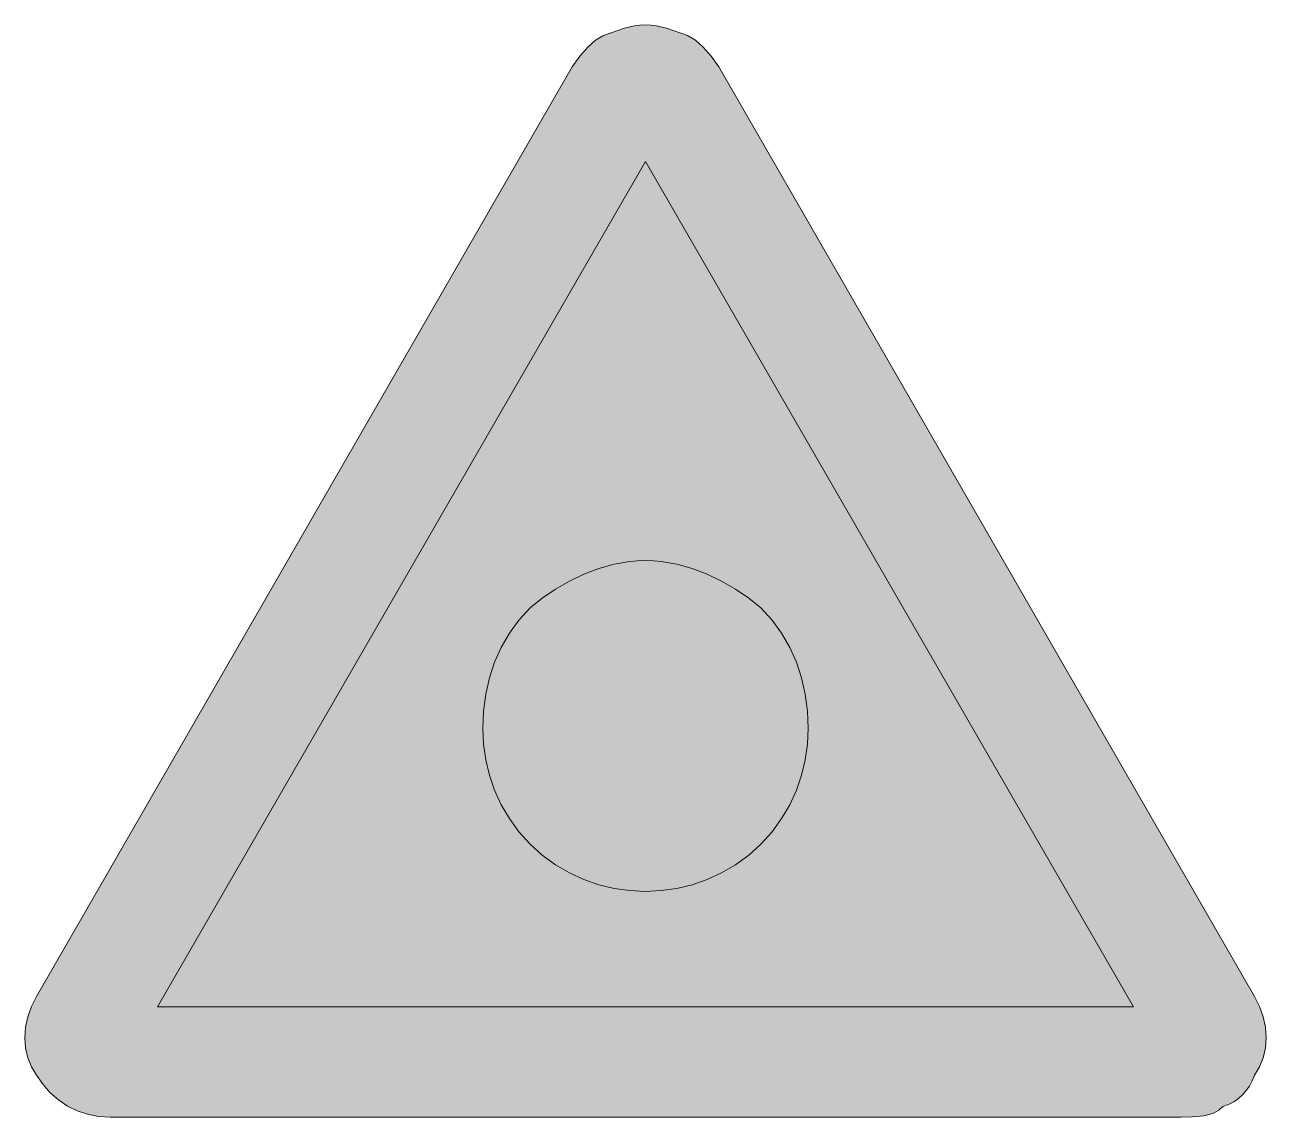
# Model space of a CAD drawing. Header units: metres. Extents: x 128 to 412, y 11 to 260.
import ezdxf

# ---------------------------------------------------------------- set-up
doc = ezdxf.new("R2010")
doc.units = ezdxf.units.M
for name, color, linetype, true_color in [('FILL_BLACK_000000', 7, 'Continuous', 0x000000), ('FILL_RED_FF0000', 7, 'Continuous', 0xff0000), ('FILL_WHITE_FFFFFF', 7, 'Continuous', 0xffffff)]:
    doc.layers.add(name, color=color, linetype=linetype, true_color=true_color)

msp = doc.modelspace()

# ---------------------------------------------------------------- hatches: boundary and pattern name
at = {"layer": 'FILL_BLACK_000000', "true_color": 0x000000}
h = msp.add_hatch(color=7, dxfattribs=at)
h.dxf.hatch_style = 1
h.paths.add_polyline_path([(306.64, 95.76), (306.13, 92.2), (305.29, 88.69), (304.11, 85.26), (302.59, 81.95), (300.73, 78.77), (298.54, 75.77), (296.01, 72.96), (293.2, 70.43), (290.2, 68.23), (287.02, 66.38), (283.71, 64.86), (280.28, 63.68), (276.77, 62.83), (273.21, 62.33), (269.61, 62.16), (266.01, 62.33), (262.45, 62.83), (258.94, 63.68), (255.51, 64.86), (252.2, 66.38), (249.02, 68.23), (246.02, 70.43), (243.21, 72.96), (240.68, 75.77), (238.48, 78.77), (236.63, 81.95), (235.11, 85.26), (233.93, 88.69), (233.08, 92.2), (232.58, 95.76), (232.41, 99.36), (232.58, 103.35), (233.08, 107.22), (233.93, 110.94), (235.11, 114.51), (236.63, 117.91), (238.48, 121.13), (240.68, 124.15), (243.21, 126.96), (246.02, 129.15), (249.02, 131.18), (252.2, 133.01), (255.51, 134.61), (258.94, 135.92), (262.45, 136.92), (266.01, 137.54), (267.81, 137.7), (269.61, 137.76), (271.41, 137.7), (273.21, 137.54), (276.77, 136.92), (280.28, 135.92), (283.71, 134.61), (287.02, 133.01), (290.2, 131.18), (293.2, 129.15), (296.01, 126.96), (298.54, 124.15), (300.73, 121.13), (302.59, 117.91), (304.11, 114.51), (305.29, 110.94), (306.13, 107.22), (306.64, 103.35), (306.81, 99.36), (306.64, 95.76)])
at = {"layer": 'FILL_RED_FF0000', "true_color": 0xff0000}
h = msp.add_hatch(color=7, dxfattribs=at)
h.dxf.hatch_style = 1
h.paths.add_polyline_path([(252.81, 250.56), (254.61, 253.03), (256.41, 255.06), (258.21, 256.63), (260.01, 257.76), (264.81, 259.41), (267.1, 259.95), (268.31, 260.11), (269.61, 260.16), (270.91, 260.11), (272.12, 259.95), (274.41, 259.41), (279.21, 257.76), (281.01, 256.63), (282.81, 255.06), (284.61, 253.03), (286.41, 250.56), (408.81, 38.16), (409.99, 35.86), (410.83, 33.49), (411.34, 31.09), (411.51, 28.71), (411.34, 26.38), (410.83, 24.15), (409.99, 22.07), (408.81, 20.16), (408.3, 18.87), (407.68, 17.68), (406.95, 16.62), (406.11, 15.66), (405.15, 14.82), (404.08, 14.08), (402.9, 13.47), (401.61, 12.96), (400.66, 12.17), (399.6, 11.57), (398.47, 11.15), (397.26, 10.86), (394.69, 10.6), (392.01, 10.56), (147.21, 10.56), (144.57, 10.73), (142.05, 11.22), (139.68, 12.02), (137.46, 13.11), (135.41, 14.49), (133.54, 16.13), (131.87, 18.02), (130.41, 20.16), (129.23, 22.07), (128.38, 24.15), (127.88, 26.38), (127.71, 28.71), (127.88, 31.09), (128.38, 33.49), (129.23, 35.86), (130.41, 38.16), (252.81, 250.56)])
at = {"layer": 'FILL_WHITE_FFFFFF', "true_color": 0xffffff}
h = msp.add_hatch(color=7, dxfattribs=at)
h.dxf.hatch_style = 1
h.paths.add_polyline_path([(158.01, 35.76), (269.61, 228.96), (381.21, 35.76), (158.01, 35.76)])

# ---------------------------------------------------------------- linework, layer by layer
at = {"layer": 'FILL_BLACK_000000', "lineweight": 0, "true_color": 0x000000}
msp.add_lwpolyline([(306.64, 95.76), (306.13, 92.2), (305.29, 88.69), (304.11, 85.26), (302.59, 81.95), (300.73, 78.77), (298.54, 75.77), (296.01, 72.96), (293.2, 70.43), (290.2, 68.23), (287.02, 66.38), (283.71, 64.86), (280.28, 63.68), (276.77, 62.83), (273.21, 62.33), (269.61, 62.16), (266.01, 62.33), (262.45, 62.83), (258.94, 63.68), (255.51, 64.86), (252.2, 66.38), (249.02, 68.23), (246.02, 70.43), (243.21, 72.96), (240.68, 75.77), (238.48, 78.77), (236.63, 81.95), (235.11, 85.26), (233.93, 88.69), (233.08, 92.2), (232.58, 95.76), (232.41, 99.36), (232.58, 103.35), (233.08, 107.22), (233.93, 110.94), (235.11, 114.51), (236.63, 117.91), (238.48, 121.13), (240.68, 124.15), (243.21, 126.96), (246.02, 129.15), (249.02, 131.18), (252.2, 133.01), (255.51, 134.61), (258.94, 135.92), (262.45, 136.92), (266.01, 137.54), (267.81, 137.7), (269.61, 137.76), (271.41, 137.7), (273.21, 137.54), (276.77, 136.92), (280.28, 135.92), (283.71, 134.61), (287.02, 133.01), (290.2, 131.18), (293.2, 129.15), (296.01, 126.96), (298.54, 124.15), (300.73, 121.13), (302.59, 117.91), (304.11, 114.51), (305.29, 110.94), (306.13, 107.22), (306.64, 103.35), (306.81, 99.36)], close=True, dxfattribs=at)
at = {"layer": 'FILL_RED_FF0000', "lineweight": 0, "true_color": 0xff0000}
msp.add_lwpolyline([(252.81, 250.56), (254.61, 253.03), (256.41, 255.06), (258.21, 256.63), (260.01, 257.76), (264.81, 259.41), (267.1, 259.95), (268.31, 260.11), (269.61, 260.16), (270.91, 260.11), (272.12, 259.95), (274.41, 259.41), (279.21, 257.76), (281.01, 256.63), (282.81, 255.06), (284.61, 253.03), (286.41, 250.56), (408.81, 38.16), (409.99, 35.86), (410.83, 33.49), (411.34, 31.09), (411.51, 28.71), (411.34, 26.38), (410.83, 24.15), (409.99, 22.07), (408.81, 20.16), (408.3, 18.87), (407.68, 17.68), (406.95, 16.62), (406.11, 15.66), (405.15, 14.82), (404.08, 14.08), (402.9, 13.47), (401.61, 12.96), (400.66, 12.17), (399.6, 11.57), (398.47, 11.15), (397.26, 10.86), (394.69, 10.6), (392.01, 10.56), (147.21, 10.56), (144.57, 10.73), (142.05, 11.22), (139.68, 12.02), (137.46, 13.11), (135.41, 14.49), (133.54, 16.13), (131.87, 18.02), (130.41, 20.16), (129.23, 22.07), (128.38, 24.15), (127.88, 26.38), (127.71, 28.71), (127.88, 31.09), (128.38, 33.49), (129.23, 35.86), (130.41, 38.16)], close=True, dxfattribs=at)
at = {"layer": 'FILL_WHITE_FFFFFF', "lineweight": 0, "true_color": 0xff0000}
msp.add_lwpolyline([(158.01, 35.76), (269.61, 228.96), (381.21, 35.76)], close=True, dxfattribs=at)

doc.saveas('drawing.dxf')
